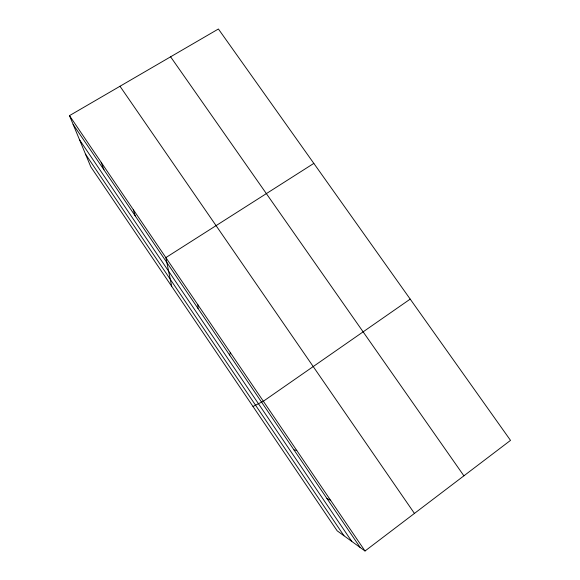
<?xml version="1.0" encoding="UTF-8"?>
<svg xmlns="http://www.w3.org/2000/svg" width="580" height="580" viewBox="0 0 580 580"><rect width="100%" height="100%" fill="white"/><g stroke="black" fill="none" stroke-linecap="round" stroke-linejoin="round"><path stroke-width="0.87" d="M229.579 354.974L230.405 352.698M365.016 551L510.516 440.379L218.406 29L69.484 115.638L90.806 166.844L337.161 530.823L365.016 551L69.484 115.638M410.205 299.113L263.356 401.237L252.996 406.471M313.831 163.386L165.858 257.607L171.702 286.368M294.009 449.942L296.764 450.457M326.888 498.401L330.651 500.373M170.607 56.811L463.899 475.825M119.995 86.253L414.446 513.423M73.123 124.381L360.216 547.527M79.554 139.823L351.792 541.423M85.535 154.193L343.991 535.775M101.166 162.306L103.95 169.809M133.284 209.626L135.191 215.854M197.911 304.826L198.012 308.444"/></g></svg>
